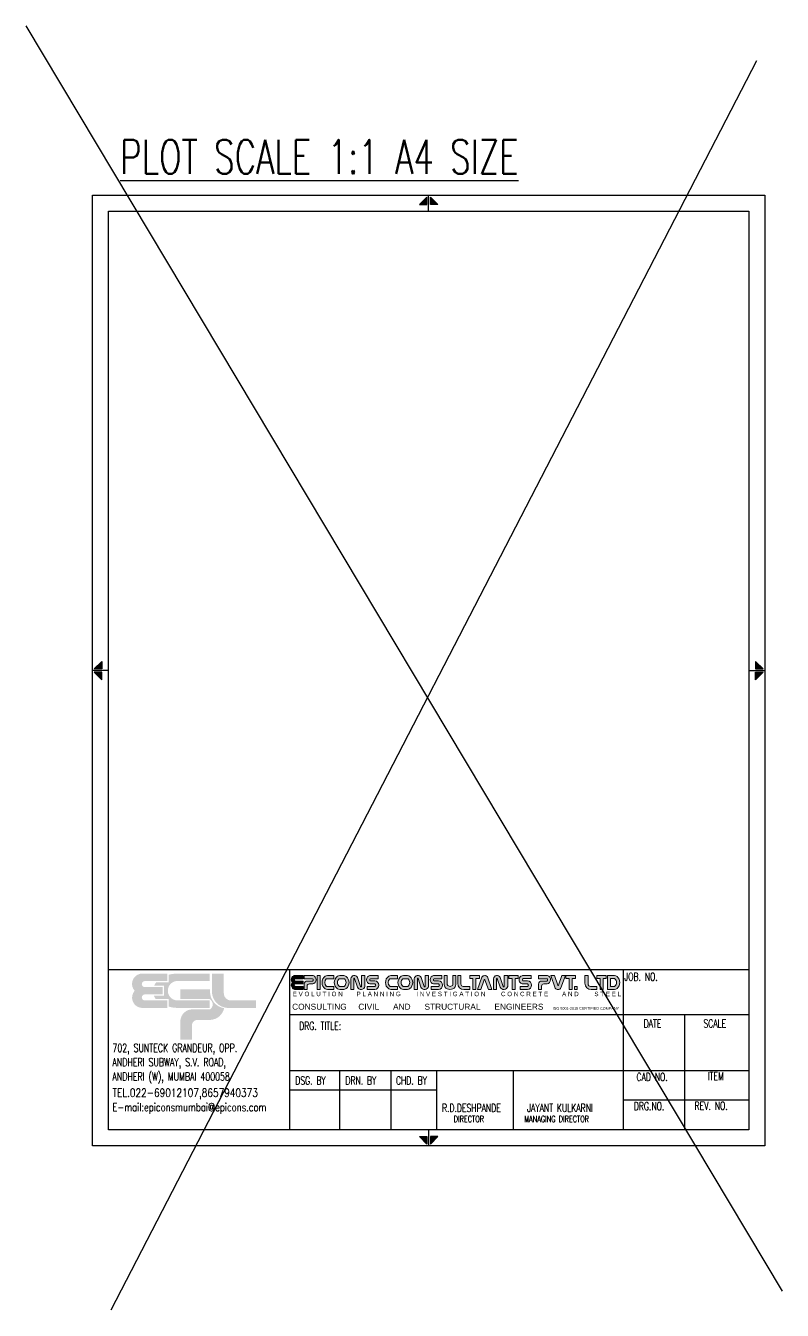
# Model space of a CAD drawing. Header units: inches. Extents: x 390771 to 646861, y -64061 to 219018.
# Drawn here: x 596385 to 618605, y 9680 to 47412 of the extents above; entities that cross this region are included whole.
import ezdxf

# ---------------------------------------------------------------- set-up
doc = ezdxf.new("R2010")
doc.units = ezdxf.units.IN
doc.header["$MEASUREMENT"] = 0
doc.layers.add('00 ECPL LOGO', color=250, linetype='Continuous', lineweight=20)
doc.layers.add('00 ELEV-2', color=9, linetype='Continuous', lineweight=30)
for name, color, linetype in [('3CONRED', 1, 'Continuous'), ('PNA', 8, 'Continuous'), ('S-TEXT-1', 4, 'Continuous'), ('SHEET', 7, 'Continuous'), ('TEXT', 4, 'Continuous'), ('TEXT (SHEET)', 4, 'Continuous'), ('TEXT NORMAL', 4, 'Continuous'), ('TITLE', 6, 'Continuous')]:
    doc.layers.add(name, color=color, linetype=linetype)
doc.styles.add('ROMANS', font='simplex.shx', dxfattribs={"width": 0.7})
doc.styles.add('SEC. TEXT', font='arial.ttf', dxfattribs={"height": 180})

# ---------------------------------------------------------------- blocks, each defined once
blk = doc.blocks.new('MID')
at = {"layer": 'TEXT'}
for p, q in [((0, 0), (10, 0)), ((8.94, 1.07), (4.27, 5.74)), ((4.27, 5.74), (4.27, 1.07)), ((4.27, 1.07), (8.94, 1.07)), ((8.94, -1.07), (4.27, -5.74)), ((4.27, -1.07), (8.94, -1.07)), ((4.27, -5.74), (4.27, -1.07))]:
    blk.add_line(p, q, dxfattribs=at)
for points in [[(4.27, 5.74), (8.94, 1.07), (4.27, 1.07)], [(4.27, -5.74), (8.94, -1.07), (4.27, -1.07)]]:
    blk.add_solid(points, dxfattribs=at)
blk = doc.blocks.new('ecpl logo')
at = {"layer": '00 ECPL LOGO'}
for color, points in [(256, [(351, -827, 0.621111), (586, -1401), (1442, -1401), (1442, -1151), (682, -1151, -0.917622), (682, -948), (1285, -948), (1285, -702), (682, -702, -0.926164), (682, -501), (1442, -501), (1442, -251), (581, -251, 0.621111)]), (152, [(2940, -251), (2940, -863, 0.384329), (3453, -1401), (4422, -1401), (4422, -1151), (3582, -1151, -0.414214), (3340, -908), (3340, -251)]), (140, [(1887, -779), (1887, -1102), (2862, -1102, -0.232111), (2971, -1281, -0.194401), (2883, -1450), (2269, -1450, 0.364674), (1887, -1802), (1887, -2463), (2269, -2463), (2269, -1996, -0.414214), (2462, -1802), (2899, -1802, 0.338499), (3350, -1412, -0.371272), (2877, -839), (2877, -779)])]:
    blk.add_hatch(color=color, dxfattribs=at).paths.add_polyline_path(points)
h = blk.add_hatch(color=253, dxfattribs=at)
h.dxf.hatch_style = 1
h.paths.add_polyline_path([(995, -993, 0.07148), (1056, -1106), (1486, -1106), (1486, -1356, 0.065387), (1776, -1401), (2862, -1401), (2862, -1151), (1776, -1151, -0.910826), (1742, -501), (2862, -501), (2862, -251), (1776, -251, 0.069483), (1486, -291), (1486, -546), (1071, -546, 0.072407), (1003, -657), (1329, -657), (1329, -993)])
blk = doc.blocks.new('A4')
at = {"layer": '00 ECPL LOGO'}
h = blk.add_hatch(color=7, dxfattribs=at)
h.dxf.hatch_style = 1
h.paths.add_polyline_path([(247453, 1047), (247453, 1139), (247221, 1139, 0.261636), (247124, 1085, 0.285841), (247126, 937, 0.344902), (247143, 764, 0.204992), (247225, 729), (247453, 729), (247453, 820), (247230, 820, -1), (247225, 894), (247453, 894), (247453, 977), (247230, 977, -1), (247229, 1047)])
h = blk.add_hatch(color=7, dxfattribs=at)
h.dxf.hatch_style = 1
h.paths.add_polyline_path([(247745, 1139), (247483, 1139), (247483, 1047), (247732, 1047, -0.440545), (247732, 977), (247574, 977, 0.414214), (247483, 886), (247483, 729), (247568, 729), (247568, 825, -0.414214), (247637, 894), (247732, 894, 0.757811)])
h.paths.add_polyline_path([(247957, 1139), (247868, 1139), (247868, 729), (247957, 729)])
h.paths.add_polyline_path([(248355, 1139), (248167, 1139, 0.154275), (248102, 1119, 0.519672), (248102, 750, 0.154275), (248167, 729), (248355, 729), (248355, 820), (248148, 820, -0.210356), (248131, 828, -0.388707), (248131, 1039, -0.210356), (248148, 1047), (248355, 1047)])
h.paths.add_polyline_path([(248643, 1139), (248527, 1139, 0.159018), (248460, 1118, 0.507969), (248460, 751, 0.159018), (248527, 729), (248643, 729, 0.173791), (248715, 755, 0.472311), (248715, 1114, 0.173791)])
h.paths.add_polyline_path([(248651, 1047, -0.185052), (248666, 1041, -0.445894), (248666, 826, -0.185052), (248651, 820), (248522, 820, -0.185052), (248507, 826, -0.445894), (248507, 1041, -0.185052), (248522, 1047)], flags=16)
h.paths.add_polyline_path([(249049, 1084, 0.723435), (248849, 1047), (248849, 729), (248938, 729), (248938, 1047, -0.723435), (248960, 1056), (249044, 801, 0.724077), (249268, 820), (249268, 1139), (249166, 1139), (249166, 822, -0.755661), (249139, 813)])
h.paths.add_polyline_path([(249659, 1139), (249413, 1139, 0.823713), (249413, 892), (249558, 892, -0.713272), (249558, 820), (249337, 820), (249337, 729), (249558, 729, 0.900309), (249558, 984), (249430, 984, -0.746931), (249430, 1047), (249659, 1047)])
h = blk.add_hatch(color=7, dxfattribs=at)
h.dxf.hatch_style = 1
h.paths.add_polyline_path([(250219, 1139), (250031, 1139, 0.154275), (249966, 1119, 0.519672), (249966, 750, 0.154275), (250031, 729), (250219, 729), (250219, 820), (250011, 820, -0.210932), (249995, 828, -0.385278), (249994, 1039, -0.212895), (250011, 1047), (250219, 1047)])
h.paths.add_polyline_path([(250585, 1114, 0.173792), (250513, 1139), (250397, 1139, 0.159018), (250330, 1118, 0.507969), (250330, 751, 0.159018), (250397, 729), (250513, 729, 0.173792), (250585, 755, 0.472311)])
h.paths.add_polyline_path([(250521, 1047, -0.185053), (250536, 1041, -0.445893), (250536, 826, -0.185053), (250521, 820), (250392, 820, -0.185053), (250377, 826, -0.445893), (250377, 1041, -0.185053), (250392, 1047)], flags=16)
h.paths.add_polyline_path([(250717, 1047), (250717, 729), (250806, 729), (250806, 1047, -0.436861), (250818, 1060, -0.319738), (250829, 1052), (250912, 801, 0.724077), (251136, 820), (251136, 1139), (251034, 1139), (251034, 822, -0.755661), (251007, 813), (250917, 1084, 0.723435)])
h.paths.add_polyline_path([(251530, 1139), (251284, 1139, 0.823713), (251284, 892), (251429, 892, -0.713272), (251429, 820), (251208, 820), (251208, 729), (251429, 729, 0.900309), (251429, 984), (251302, 984, -0.746931), (251302, 1047), (251530, 1047)])
h.paths.add_polyline_path([(251683, 1139), (251595, 1139), (251595, 872, 0.160106), (251617, 804, 0.505303), (251913, 804, 0.160106), (251935, 872), (251935, 1139), (251849, 1139), (251849, 872, -0.621318), (251683, 872)])
h.paths.add_polyline_path([(252085, 1139), (251992, 1139), (251992, 911, 0.414214), (252175, 729), (252347, 729), (252347, 820), (252154, 820, -0.414214), (252085, 889)])
h.paths.add_polyline_path([(252628, 1139), (252347, 1139), (252347, 1049), (252439, 1049), (252439, 729), (252527, 729), (252527, 1049), (252628, 1049)])
h.paths.add_polyline_path([(252869, 1097, 0.539211), (252702, 1092), (252571, 729), (252674, 729), (252771, 1014, -0.708617), (252793, 1014), (252895, 729), (252994, 729)])
h.paths.add_polyline_path([(253241, 1084, 0.723435), (253040, 1047), (253040, 729), (253129, 729), (253129, 1047, -0.723435), (253151, 1056), (253235, 801, 0.724077), (253459, 820), (253459, 1139), (253357, 1139), (253357, 822, -0.755661), (253330, 813)])
h.paths.add_polyline_path([(253764, 1139), (253495, 1139), (253495, 1049), (253587, 1049), (253587, 729), (253676, 729), (253676, 1049), (253764, 1049)])
h.paths.add_polyline_path([(254145, 1139), (253916, 1139, 0.157568), (253849, 1118, 0.511532), (253849, 913, 0.157569), (253916, 892), (254044, 892, -0.713272), (254044, 820), (253823, 820), (253823, 729), (254044, 729, 0.900308), (254044, 984), (253921, 984), (253917, 984, -0.722204), (253917, 1049), (254145, 1049)])
h = blk.add_hatch(color=7, dxfattribs=at)
h.dxf.hatch_style = 1
h.paths.add_polyline_path([(254630, 1139), (254369, 1139), (254369, 1047), (254607, 1047, -0.270444), (254627, 1035, -0.26297), (254627, 989, -0.270444), (254607, 977), (254460, 977, 0.414214), (254369, 886), (254369, 729), (254454, 729), (254454, 825, -0.414214), (254522, 894), (254618, 894, 0.757811)])
h.paths.add_polyline_path([(254830, 1139), (254731, 1139), (254856, 772, 0.539211), (255024, 777), (255155, 1139), (255051, 1139), (254954, 855, -0.708617), (254932, 855)])
h.paths.add_polyline_path([(255452, 1139), (255171, 1139), (255171, 1049), (255262, 1049), (255262, 729), (255351, 729), (255351, 1049), (255452, 1049)])
h.paths.add_polyline_path([(255820, 1139), (255727, 1139), (255727, 911, 0.414214), (255910, 729), (256082, 729), (256082, 820), (255889, 820, -0.414214), (255820, 889)])
h.paths.add_polyline_path([(255502, 820), (255418, 820), (255418, 729), (255502, 729)])
h = blk.add_hatch(color=7, dxfattribs=at)
h.dxf.hatch_style = 1
h.paths.add_polyline_path([(256082, 1139), (256082, 1049), (256173, 1049), (256173, 729), (256262, 729), (256262, 1049), (256350, 1049), (256350, 1139)])
h.paths.add_polyline_path([(256394, 1139), (256394, 729), (256595, 729, 0.189446), (256673, 760, 0.435754), (256673, 1109, 0.189446), (256595, 1139)])
h.paths.add_polyline_path([(256598, 1049, -0.519112), (256598, 820), (256481, 820), (256481, 1049)], flags=16)
at = {"layer": '00 ECPL LOGO', "color": 7}
for p, q in [((247453, 1139), (247221, 1139)), ((247453, 1047), (247453, 1139)), ((247745, 1139), (247483, 1139)), ((247483, 1139), (247483, 1047)), ((247868, 1139), (247957, 1139)), ((247868, 1139), (247868, 729)), ((247957, 1139), (247957, 729)), ((248167, 1139), (248355, 1139)), ((248355, 1047), (248355, 1139)), ((248527, 1139), (248643, 1139)), ((249166, 1139), (249268, 1139)), ((249268, 1139), (249166, 1139)), ((249166, 1139), (249166, 820)), ((249268, 1139), (249268, 820)), ((249413, 1139), (249659, 1139)), ((249659, 1139), (249413, 1139)), ((249659, 1047), (249659, 1139)), ((250219, 1139), (250031, 1139)), ((250219, 1047), (250219, 1139)), ((250397, 1139), (250513, 1139)), ((251034, 1139), (251136, 1139)), ((251034, 1139), (251136, 1139)), ((251136, 1139), (251034, 1139)), ((251034, 1139), (251034, 820)), ((251136, 1139), (251136, 820)), ((251284, 1139), (251530, 1139)), ((251284, 1139), (251530, 1139)), ((251530, 1139), (251284, 1139)), ((251530, 1047), (251530, 1139)), ((251595, 1139), (251683, 1139)), ((251683, 1139), (251595, 1139)), ((251595, 1139), (251595, 872)), ((251683, 1139), (251683, 872)), ((251849, 1139), (251935, 1139)), ((251935, 1139), (251849, 1139)), ((251849, 1139), (251849, 872)), ((251935, 1139), (251935, 872)), ((251992, 1139), (252085, 1139)), ((252085, 1139), (251992, 1139)), ((251992, 911), (251992, 1139)), ((252085, 889), (252085, 1139)), ((252347, 1139), (252628, 1139)), ((252628, 1139), (252347, 1139)), ((252347, 1139), (252347, 1049)), ((252628, 1139), (252628, 1049)), ((253357, 1139), (253459, 1139)), ((253357, 1139), (253459, 1139)), ((253459, 1139), (253357, 1139)), ((253357, 1139), (253459, 1139)), ((253357, 1139), (253357, 820)), ((253459, 1139), (253459, 820)), ((253495, 1139), (253764, 1139)), ((253764, 1139), (253495, 1139)), ((253495, 1139), (253764, 1139)), ((253495, 1139), (253764, 1139)), ((253764, 1139), (253495, 1139)), ((253495, 1139), (253495, 1049)), ((253764, 1139), (253764, 1049)), ((253899, 1139), (254145, 1139)), ((253899, 1139), (254145, 1139)), ((254145, 1139), (253916, 1139)), ((254145, 1047), (254145, 1139)), ((254630, 1139), (254369, 1139)), ((254369, 1139), (254369, 1047)), ((254830, 1139), (254731, 1139)), ((254830, 1139), (254731, 1139)), ((254731, 1139), (254856, 772)), ((254830, 1139), (254932, 855)), ((255051, 1139), (254954, 855)), ((255155, 1139), (255024, 777)), ((255155, 1139), (255051, 1139)), ((255097, 1139), (255051, 1139)), ((255155, 1139), (255051, 1139)), ((255171, 1139), (255452, 1139)), ((255452, 1139), (255171, 1139)), ((255171, 1139), (255452, 1139)), ((255171, 1139), (255452, 1139)), ((255171, 1139), (255452, 1139)), ((255171, 1139), (255171, 1049)), ((255452, 1139), (255452, 1049)), ((255727, 1139), (255820, 1139)), ((255820, 1139), (255727, 1139)), ((255727, 911), (255727, 1139)), ((255820, 889), (255820, 1139)), ((256082, 1139), (256350, 1139)), ((256350, 1139), (256082, 1139)), ((256082, 1139), (256082, 1049)), ((256350, 1139), (256350, 1049)), ((256394, 1139), (256595, 1139)), ((256394, 1139), (256394, 729)), ((247225, 894), (247453, 894)), ((247453, 820), (247225, 820)), ((247230, 1047), (247453, 1047)), ((247453, 977), (247230, 977)), ((247453, 894), (247453, 977)), ((247453, 729), (247453, 820)), ((247732, 1047), (247483, 1047)), ((247483, 886), (247483, 729)), ((247568, 825), (247568, 729)), ((247732, 977), (247574, 977)), ((247637, 894), (247732, 894)), ((248148, 1047), (248355, 1047)), ((248148, 820), (248355, 820)), ((248355, 729), (248355, 820)), ((248522, 1047), (248651, 1047)), ((248522, 820), (248651, 820)), ((248849, 1047), (248849, 729)), ((248938, 1047), (248938, 729)), ((248960, 1056), (249044, 801)), ((249049, 1084), (249139, 813)), ((249268, 1047), (249268, 1047)), ((249268, 820), (249268, 820)), ((249337, 729), (249337, 820)), ((249337, 820), (249558, 820)), ((249558, 892), (249413, 892)), ((249430, 1047), (249659, 1047)), ((249558, 984), (249430, 984)), ((250011, 1047), (250219, 1047)), ((250011, 820), (250219, 820)), ((250219, 729), (250219, 820)), ((250392, 1047), (250521, 1047)), ((250392, 820), (250521, 820)), ((250717, 1047), (250717, 729)), ((250806, 1047), (250806, 729)), ((250829, 1052), (250912, 801)), ((250917, 1084), (251007, 813)), ((251136, 1047), (251136, 1047)), ((251208, 729), (251208, 820)), ((251208, 820), (251429, 820)), ((251208, 820), (251429, 820)), ((251429, 892), (251284, 892)), ((251302, 1047), (251530, 1047)), ((251429, 984), (251302, 984)), ((252154, 820), (252347, 820)), ((252347, 1049), (252439, 1049)), ((252347, 820), (252347, 729)), ((252439, 729), (252439, 1049)), ((252527, 729), (252527, 1049)), ((252527, 1049), (252628, 1049)), ((252571, 729), (252702, 1092)), ((252674, 729), (252771, 1014)), ((252895, 729), (252793, 1014)), ((252994, 729), (252869, 1097)), ((253040, 1047), (253040, 729)), ((253129, 1047), (253129, 729)), ((253151, 1056), (253235, 801)), ((253241, 1084), (253330, 813)), ((253459, 1047), (253459, 1047)), ((253459, 820), (253459, 820)), ((253495, 1049), (253587, 1049)), ((253495, 1049), (253587, 1049)), ((253587, 729), (253587, 1049)), ((253676, 729), (253676, 1049)), ((253676, 1049), (253764, 1049)), ((253676, 1049), (253764, 1049)), ((253823, 729), (253823, 820)), ((253823, 820), (254044, 820)), ((253823, 820), (254044, 820)), ((253823, 820), (254044, 820)), ((254044, 892), (253899, 892)), ((253916, 892), (254034, 892)), ((253917, 1049), (254145, 1049)), ((254044, 984), (253917, 984)), ((253921, 984), (254044, 984)), ((254607, 1047), (254369, 1047)), ((254369, 886), (254369, 729)), ((254454, 825), (254454, 729)), ((254607, 977), (254460, 977)), ((254522, 894), (254618, 894)), ((255171, 1049), (255262, 1049)), ((255171, 1049), (255262, 1049)), ((255262, 729), (255262, 1049)), ((255351, 729), (255351, 1049)), ((255351, 1049), (255452, 1049)), ((255351, 1049), (255452, 1049)), ((255889, 820), (256082, 820)), ((256082, 1049), (256173, 1049)), ((256173, 1049), (256082, 1049)), ((256082, 820), (256082, 729)), ((256173, 729), (256173, 1049)), ((256262, 729), (256262, 1049)), ((256262, 1049), (256350, 1049)), ((256262, 1049), (256350, 1049)), ((256350, 1049), (256262, 1049)), ((256481, 1049), (256481, 820)), ((256481, 1049), (256590, 1049)), ((256481, 820), (256590, 820)), ((247225, 729), (247453, 729)), ((247483, 729), (247568, 729)), ((247868, 729), (247957, 729)), ((248167, 729), (248355, 729)), ((248643, 729), (248527, 729)), ((248849, 729), (248938, 729)), ((249148, 729), (249166, 729)), ((249166, 730), (249166, 729)), ((249337, 729), (249558, 729)), ((249337, 729), (249558, 729)), ((250031, 729), (250219, 729)), ((250397, 729), (250513, 729)), ((250717, 729), (250806, 729)), ((250717, 729), (250806, 729)), ((250717, 729), (250806, 729)), ((251208, 729), (251429, 729)), ((251208, 729), (251429, 729)), ((251208, 729), (251429, 729)), ((252175, 729), (252347, 729)), ((252175, 729), (252347, 729)), ((252439, 729), (252527, 729)), ((252439, 729), (252527, 729)), ((252571, 729), (252674, 729)), ((252628, 729), (252674, 729)), ((252895, 729), (252994, 729)), ((252895, 729), (252994, 729)), ((253040, 729), (253129, 729)), ((253040, 729), (253129, 729)), ((253040, 729), (253129, 729)), ((253587, 729), (253676, 729)), ((253587, 729), (253676, 729)), ((253587, 729), (253676, 729)), ((253587, 729), (253676, 729)), ((253823, 729), (254044, 729)), ((253823, 729), (254044, 729)), ((253823, 729), (254044, 729)), ((253823, 729), (254044, 729)), ((253823, 729), (254044, 729)), ((254369, 729), (254454, 729)), ((255262, 729), (255351, 729)), ((255262, 729), (255351, 729)), ((255262, 729), (255351, 729)), ((255910, 729), (256082, 729)), ((255910, 729), (256082, 729)), ((256173, 729), (256262, 729)), ((256173, 729), (256262, 729)), ((256173, 729), (256262, 729)), ((256173, 729), (256262, 729)), ((256187, 729), (256262, 729)), ((256187, 729), (256262, 729)), ((256187, 729), (256262, 729)), ((256187, 729), (256262, 729)), ((256394, 729), (256595, 729))]:
    blk.add_line(p, q, dxfattribs=at)
blk.add_lwpolyline([(255418, 820), (255502, 820), (255502, 729), (255418, 729)], close=True, dxfattribs=at)
for centre, radius, start, end in [((247221, 1026), 114, 90, 148.648), ((247704, 1018), 128, 282.7188, 71.3398), ((248167, 1026), 114, 90, 125.0807), ((248527, 1026), 114, 90, 126.1417), ((248643, 1026), 114, 50.5638, 90), ((248955, 1032), 107, 28.75, 172.2831), ((249437, 1016), 126, 101.0425, 258.9575), ((250031, 1026), 114, 90, 125.0807), ((250397, 1026), 114, 90, 126.1417), ((250513, 1026), 114, 50.5638, 90), ((250823, 1032), 107, 28.75, 172.2831), ((251308, 1016), 126, 101.0425, 258.9575), ((252787, 1039), 100, 35.166, 148.5022), ((253147, 1032), 107, 28.75, 172.2831), ((253916, 1026), 114, 90, 125.818), ((254590, 1018), 128, 282.7188, 71.3398), ((256595, 1026), 114, 47.0907, 90), ((247244, 1012), 140, 148.648, 212.4563), ((247244, 861), 140, 147.5437, 223.6612), ((247225, 843), 114, 223.6612, 270), ((247228, 857), 36.8, 94.0242, 265.9758), ((247230, 1012), 34.7, 88.7637, 271.2363), ((247574, 886), 91.1, 90, 180), ((247637, 825), 68.3, 90, 180), ((247700, 1012), 47, 312.4487, 47.5513), ((248232, 934), 225, 125.0807, 234.9193), ((248247, 934), 157, 137.5171, 222.4829), ((248148, 1024), 22.8, 90, 137.5171), ((248148, 843), 22.8, 222.4829, 270), ((248593, 934), 227, 126.1417, 233.8583), ((248603, 934), 144, 131.9364, 228.0636), ((248522, 1024), 22.8, 90, 131.9364), ((248522, 843), 22.8, 228.0636, 270), ((248643, 843), 114, 270, 309.4362), ((248651, 1024), 22.8, 48.0636, 90), ((248651, 843), 22.8, 270, 311.9364), ((248569, 934), 144, 311.9364, 48.0636), ((248568, 934), 232, 309.4362, 50.5638), ((248950, 1048), 12.7, 40.0191, 183.5523), ((249153, 847), 118, 203.2219, 346.755), ((249151, 821), 15, 214.0796, 357.6127), ((249440, 1015), 32.9, 106.4856, 253.5144), ((249544, 856), 128, 276.006, 83.994), ((249546, 856), 37.8, 289.0016, 70.9984), ((250095, 934), 225, 125.0807, 234.9193), ((250111, 934), 158, 138.0741, 222.3563), ((250011, 1024), 22.8, 90, 138.0741), ((250011, 843), 22.8, 222.3563, 270), ((250463, 934), 227, 126.1417, 233.8583), ((250473, 934), 144, 131.9364, 228.0636), ((250392, 1024), 22.8, 90, 131.9364), ((250392, 843), 22.8, 228.0636, 270), ((250513, 843), 114, 270, 309.4362), ((250521, 1024), 22.8, 48.0636, 90), ((250521, 843), 22.8, 270, 311.9364), ((250439, 934), 144, 311.9364, 48.0636), ((250438, 934), 232, 309.4362, 50.5638), ((250818, 1048), 12.7, 89.1577, 183.5523), ((250818, 1049), 11.4, 18.2334, 89.1577), ((251021, 847), 118, 203.2219, 346.8516), ((251019, 821), 15, 214.0796, 357.6127), ((251311, 1015), 32.9, 106.4856, 253.5144), ((251416, 856), 128, 276.006, 83.994), ((251417, 856), 37.8, 289.0016, 70.9984), ((251708, 872), 114, 180, 216.3848), ((251765, 913), 184, 216.3848, 323.6152), ((251766, 913), 92.7, 206.2931, 333.7069), ((251821, 872), 114, 323.6152, 0), ((252175, 911), 182, 180, 270), ((252154, 889), 68.3, 180, 270), ((252782, 1010), 11.4, 19.7665, 161.0546), ((253142, 1048), 12.7, 40.0191, 183.5523), ((253344, 847), 118, 203.2219, 346.755), ((253343, 821), 15, 214.0796, 357.6127), ((253923, 1016), 126, 125.818, 234.182), ((253916, 1006), 114, 234.182, 270), ((253927, 1016), 34.4, 108.3261, 238.1957), ((253921, 1006), 22.8, 238.1957, 270), ((254031, 856), 128, 276.006, 83.994), ((254032, 856), 37.8, 289.0016, 70.9984), ((254460, 886), 91.1, 90, 180), ((254522, 825), 68.3, 90, 180), ((254607, 1024), 22.8, 29.4672, 90), ((254607, 1000), 22.8, 270, 330.5328), ((254586, 1012), 47, 330.5328, 29.4672), ((254938, 829), 100, 215.166, 328.5022), ((254943, 859), 11.4, 199.7665, 341.0546), ((255910, 911), 182, 180, 270), ((255889, 889), 68.3, 180, 270), ((256590, 1026), 22.8, 51.4816, 90), ((256590, 843), 22.8, 270, 308.5184), ((256595, 843), 114, 270, 312.9093), ((256517, 935), 140, 308.5184, 51.4816), ((256511, 934), 238, 312.9093, 47.0907), ((248167, 843), 114, 234.9193, 270), ((248527, 843), 114, 233.8583, 270), ((250031, 843), 114, 234.9193, 270), ((250397, 843), 114, 233.8583, 270)]:
    blk.add_arc(centre, radius, start, end, dxfattribs=at)
at = {"layer": '3CONRED'}
blk.add_line((260538, -2522), (256855, -2522), dxfattribs=at)
at = {"layer": 'PNA', "color": 5}
for p, q in [((258658, -3392), (258658, -8)), ((248525, -3392), (248525, -1653)), ((250040, -3392), (250040, -1653)), ((251377, -3392), (251377, -1653)), ((253633, -3392), (253633, -1653))]:
    blk.add_line(p, q, dxfattribs=at)
at = {"layer": 'PNA', "color": 4}
blk.add_lwpolyline([(261008, -3862), (241268, -3862), (241268, 24056), (261008, 24056)], close=True, dxfattribs=at)
at = {"layer": 'PNA', "color": 3}
blk.add_lwpolyline([(260538, -3392), (241738, -3392), (241738, 23586), (260538, 23586)], close=True, dxfattribs=at)
at = {"layer": 'PNA', "color": 1, "const_width": 37.6}
for points in [[(241738, 1314), (260538, 1314)], [(247053, -3392), (247053, 1314)], [(256855, -3392), (256855, 1314)], [(247053, -8), (260538, -8)], [(247053, -1653), (260538, -1653)], [(247053, -2221), (251377, -2221)]]:
    blk.add_lwpolyline(points, dxfattribs=at)
at = {"layer": '00 ELEV-2', "xscale": 0.8756090370211822, "yscale": 0.8756090370211822, "zscale": 0.8756090370211822}
blk.add_blockref('ecpl logo', (242198, 1415), dxfattribs=at)
at = {"layer": 'TEXT (SHEET)', "color": 4, "yscale": 47, "zscale": 47, "rotation": 270}
for p, xscale in [((251138, 23586), -47), ((251138, -3392), 47)]:
    blk.add_blockref('MID', p, dxfattribs=dict(at, xscale=xscale))
at = {"layer": 'TEXT (SHEET)', "color": 4, "yscale": 47, "zscale": 47}
for p, xscale in [((241738, 10097), -47), ((260538, 10097), 47)]:
    blk.add_blockref('MID', p, dxfattribs=dict(at, xscale=xscale))
at = {"layer": '00 ECPL LOGO', "color": 7, "attachment_point": 1, "style": 'SEC. TEXT'}
for s, insert, char_height, width in [('E V O L U T I O N        P L A N N I N G         I N V E S T I G A T I O N         C O N C R E T E        A N D         S T E E L', (247146, 664), 131.341, 390085.8), ('CONSULTING     CIVIL      AND      STRUCTURAL      ENGINEERS', (247129, 311), 175.12, 434094.76), ('ISO 9001-2015 CERTIFIED COMPANY', (254783, 213), 78.8, 380266.94)]:
    blk.add_mtext(s, dxfattribs=dict(at, insert=insert, char_height=char_height, width=width))
at = {"layer": 'S-TEXT-1', "style": 'ROMANS'}
for s, width, p in [('702, SUNTECK GRANDEUR, OPP.', 0.7, (241852, -1108)), ('ANDHERI SUBWAY, S.V. ROAD,', 0.7, (241852, -1527)), ('ANDHERI (W), MUMBAI 400058', 0.7, (241852, -1948)), ('TEL.022-69012107,8657940373', 0.8, (241852, -2423)), ('E-mail:epiconsmumbai@epicons.com', 0.75, (241852, -2847))]:
    blk.add_text(s, height=240.52, dxfattribs=dict(at, width=width)).set_placement(p)
at = {"layer": 'TEXT (SHEET)', "style": 'ROMANS', "width": 0.7}
for s, height, p in [(' JOB. NO.', 235, (256773, 986)), (' DRG. TITLE:', 235, (247223, -458)), ('DATE', 235, (257454, -389)), ('SCALE', 235, (259208, -389)), ('CAD NO.', 235, (257242, -1958)), ('ITEM', 235, (259336, -1934)), (' DRG.NO.', 235, (257052, -2816)), (' REV. NO.', 235, (258835, -2804)), ('DIRECTOR', 188, (251875, -3168)), (' MANAGING DIRECTOR', 188, (253851, -3168))]:
    blk.add_text(s, height=height, dxfattribs=at).set_placement(p)
at = {"layer": 'TEXT NORMAL', "style": 'ROMANS', "width": 0.7}
for s, p in [(' DSG. BY', (247108, -2061)), (' DRN. BY', (248579, -2061)), (' CHD. BY', (250066, -2061))]:
    blk.add_text(s, height=235, dxfattribs=at).set_placement(p)
at = {"layer": 'TITLE', "color": 4, "style": 'ROMANS', "width": 0.7}
for s, p in [('R.D.DESHPANDE', (251531, -2868)), (' JAYANT KULKARNI', (253918, -2868))]:
    blk.add_text(s, height=235, dxfattribs=at).set_placement(p)

msp = doc.modelspace()

# ---------------------------------------------------------------- linework, layer by layer
at = {"layer": 'SHEET'}
for p, q in [((596385, 47411.9), (618605.2, 10246.2)), ((617850.3, 46383.4), (598885.4, 9680.1))]:
    msp.add_line(p, q, dxfattribs=at)

# ---------------------------------------------------------------- block references
msp.add_blockref('A4', (357080.8, 18374))

# ---------------------------------------------------------------- texts
at = {"layer": 'TITLE', "color": 2, "style": 'ROMANS', "width": 0.7}
msp.add_text('%%UPLOT SCALE 1:1 A4 SIZE', height=1000, dxfattribs=at).set_placement((599160.7, 43064.2, 7.5))

doc.saveas('drawing.dxf')
